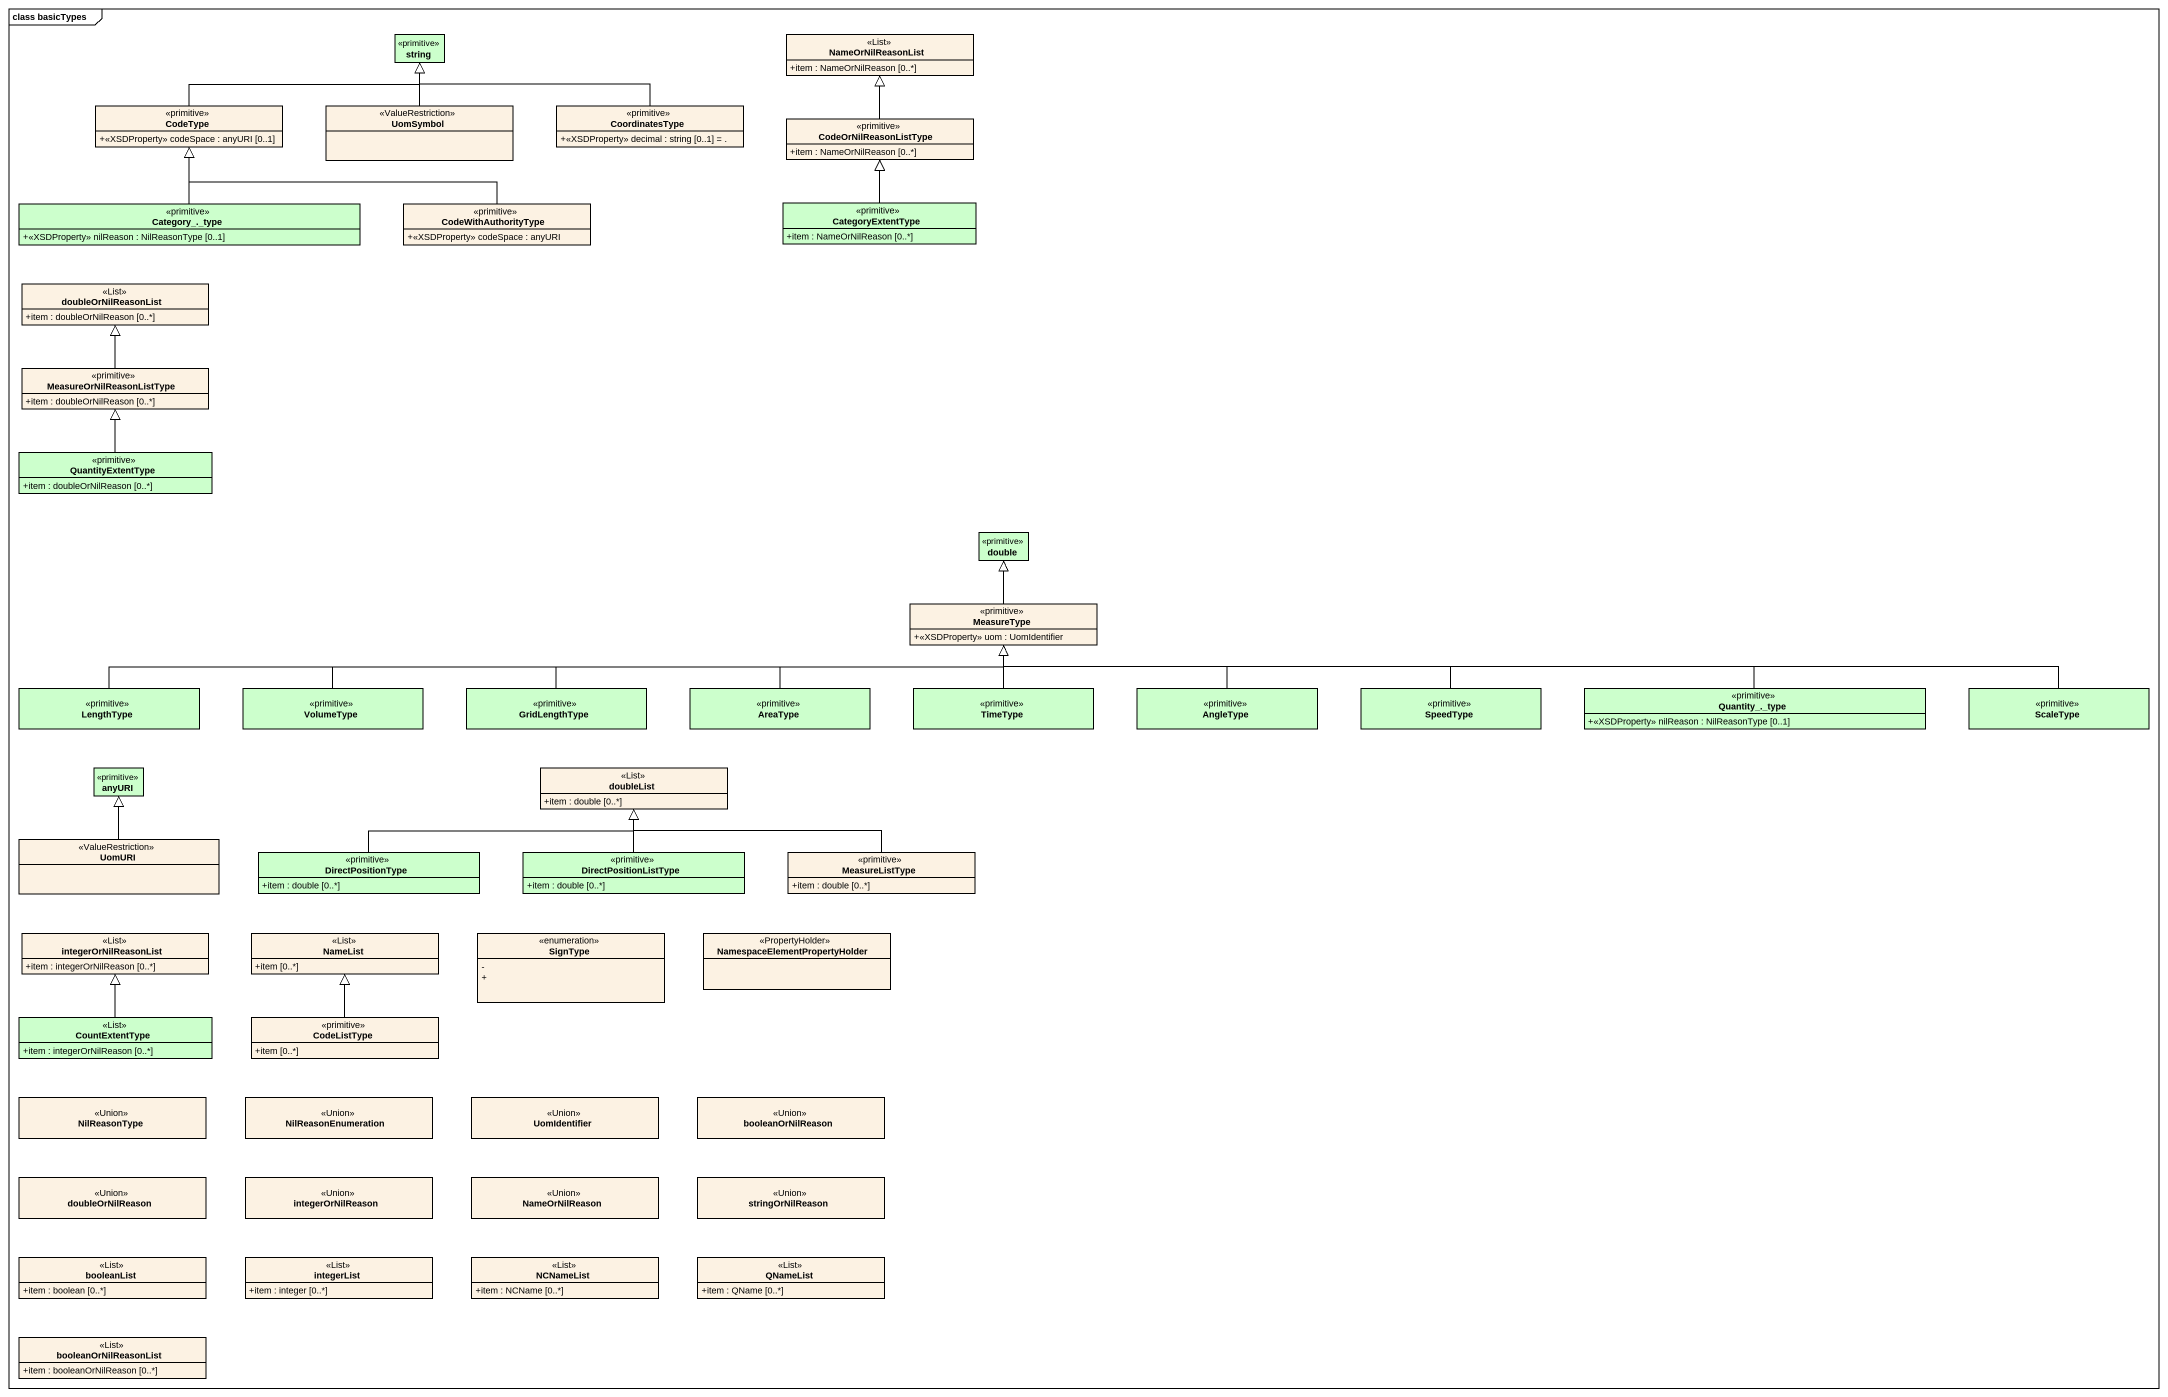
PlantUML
@startuml
mainframe class basicTypes
hide circle
hide empty members
skinparam classAttributeIconSize 0
class string <<primitive>> #CCFFCC
class NameOrNilReasonList <<List>> {
  +item : NameOrNilReason [0..*]
}
class CodeType <<primitive>> {
  +<<XSDProperty>> codeSpace : anyURI [0..1]
}
class UomSymbol <<ValueRestriction>>
class CoordinatesType <<primitive>> {
  +<<XSDProperty>> decimal : string [0..1] = .
}
class CodeOrNilReasonListType <<primitive>> {
  +item : NameOrNilReason [0..*]
}
class "Category_._type" as Category_type <<primitive>> #CCFFCC {
  +<<XSDProperty>> nilReason : NilReasonType [0..1]
}
class CodeWithAuthorityType <<primitive>> {
  +<<XSDProperty>> codeSpace : anyURI
}
class CategoryExtentType <<primitive>> #CCFFCC {
  +item : NameOrNilReason [0..*]
}
class doubleOrNilReasonList <<List>> {
  +item : doubleOrNilReason [0..*]
}
class MeasureOrNilReasonListType <<primitive>> {
  +item : doubleOrNilReason [0..*]
}
class QuantityExtentType <<primitive>> #CCFFCC {
  +item : doubleOrNilReason [0..*]
}
class double <<primitive>> #CCFFCC
class MeasureType <<primitive>> {
  +<<XSDProperty>> uom : UomIdentifier
}
class LengthType <<primitive>> #CCFFCC
class VolumeType <<primitive>> #CCFFCC
class GridLengthType <<primitive>> #CCFFCC
class AreaType <<primitive>> #CCFFCC
class TimeType <<primitive>> #CCFFCC
class AngleType <<primitive>> #CCFFCC
class SpeedType <<primitive>> #CCFFCC
class "Quantity_._type" as Quantity_type <<primitive>> #CCFFCC {
  +<<XSDProperty>> nilReason : NilReasonType [0..1]
}
class ScaleType <<primitive>> #CCFFCC
class anyURI <<primitive>> #CCFFCC
class doubleList <<List>> {
  +item : double [0..*]
}
class UomURI <<ValueRestriction>>
class DirectPositionType <<primitive>> #CCFFCC {
  +item : double [0..*]
}
class DirectPositionListType <<primitive>> #CCFFCC {
  +item : double [0..*]
}
class MeasureListType <<primitive>> {
  +item : double [0..*]
}
class integerOrNilReasonList <<List>> {
  +item : integerOrNilReason [0..*]
}
class NameList <<List>> {
  +item [0..*]
}
enum SignType {
  -
  +
}
class "NamespaceElementPropertyHolder" as NamespaceElementPropertyHold <<PropertyHolder>>
class CountExtentType <<List>> #CCFFCC {
  +item : integerOrNilReason [0..*]
}
class CodeListType <<primitive>> {
  +item [0..*]
}
class NilReasonType <<Union>>
class NilReasonEnumeration <<Union>>
class UomIdentifier <<Union>>
class booleanOrNilReason <<Union>>
class doubleOrNilReason <<Union>>
class integerOrNilReason <<Union>>
class NameOrNilReason <<Union>>
class stringOrNilReason <<Union>>
class booleanList <<List>> {
  +item : boolean [0..*]
}
class integerList <<List>> {
  +item : integer [0..*]
}
class NCNameList <<List>> {
  +item : NCName [0..*]
}
class QNameList <<List>> {
  +item : QName [0..*]
}
class booleanOrNilReasonList <<List>> {
  +item : booleanOrNilReason [0..*]
}
CodeType -right-|> string
UomSymbol -up-|> string
CoordinatesType -left-|> string
CodeOrNilReasonListType -up-|> NameOrNilReasonList
Category_type -up-|> CodeType
CodeWithAuthorityType -left-|> CodeType
CategoryExtentType -up-|> CodeOrNilReasonListType
MeasureOrNilReasonListType -up-|> doubleOrNilReasonList
QuantityExtentType -up-|> MeasureOrNilReasonListType
MeasureType -up-|> double
LengthType -right-|> MeasureType
VolumeType -right-|> MeasureType
GridLengthType -right-|> MeasureType
AreaType -right-|> MeasureType
TimeType -up-|> MeasureType
AngleType -left-|> MeasureType
SpeedType -left-|> MeasureType
Quantity_type -left-|> MeasureType
ScaleType -left-|> MeasureType
UomURI -up-|> anyURI
DirectPositionType -right-|> doubleList
DirectPositionListType -up-|> doubleList
MeasureListType -left-|> doubleList
CountExtentType -up-|> integerOrNilReasonList
CodeListType -up-|> NameList
@enduml
